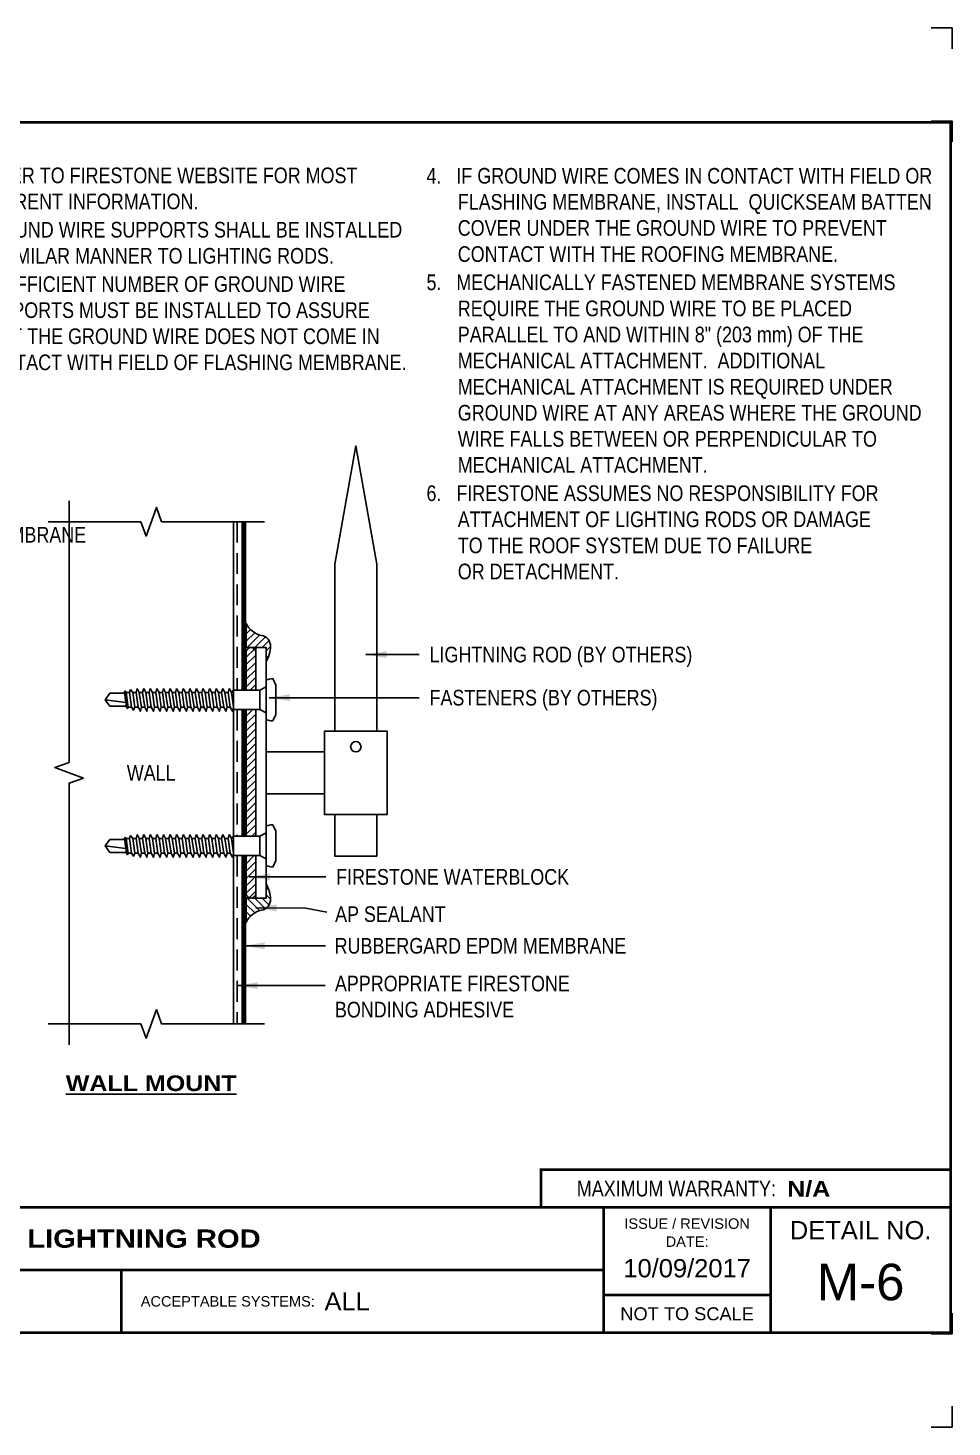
# Model space of a CAD drawing. Header units: inches. Extents: x 255.4 to 275.5, y -169.9 to -153.2.
# Drawn here: x 264.4 to 275.48, y -169.93 to -153.17 of the extents above; entities that cross this region are included whole.
import ezdxf
from ezdxf.enums import TextEntityAlignment as Align

# ---------------------------------------------------------------- set-up
doc = ezdxf.new("R2010")
doc.units = ezdxf.units.IN
doc.header["$MEASUREMENT"] = 0
doc.linetypes.add('HIDDEN', pattern=[0.375, 0.25, -0.125])
doc.layers.get('0').update_dxf_attribs({"linetype": 'CONTINUOUS'})
doc.layers.get('DEFPOINTS').update_dxf_attribs({"linetype": 'CONTINUOUS'})
for name, color, linetype in [('FSBP-ACCESSORY-FIRESTONE', 7, 'CONTINUOUS'), ('FSBP-ACCESSORY-OTHER', 7, 'CONTINUOUS'), ('FSBP-ADHESIVE', 1, 'HIDDEN'), ('FSBP-ANNO-NOTE', 7, 'CONTINUOUS'), ('FSBP-MEMBRANE', 7, 'CONTINUOUS'), ('FSBP-SEALANTS', 1, 'CONTINUOUS'), ('FSBP-TTLB', 7, 'CONTINUOUS'), ('FSBP-TTLB-BORDER', 7, 'CONTINUOUS'), ('FSBP-TTLB-TEXT', 7, 'CONTINUOUS'), ('FSBP-WALL-CURB', 9, 'CONTINUOUS')]:
    doc.layers.add(name, color=color, linetype=linetype)
doc.styles.add('FSBP_ARIAL', font='arial.ttf')
doc.styles.add('FSBP_ARIAL_BOLD', font='')
doc.styles.add('FSBP_ARIAL_NAR', font='ARIALN.TTF')
doc.styles.get('FSBP_ARIAL_BOLD').set_extended_font_data('Arial Black')
doc.dimstyles.new('FSBP-LEADER', dxfattribs={"dimtxt": 0.1875, "dimasz": 0.25, "dimexe": 0.0625, "dimexo": 0.125, "dimgap": 0.125, "dimtad": 0, "dimtih": 1, "dimtoh": 1, "dimdec": 4, "dimzin": 0, "dimdsep": 46, "dimlunit": 4, "dimtxsty": 'FSBP_ARIAL_NAR', "dimcen": 0.09375, "dimclrd": 256, "dimclre": 256, "dimclrt": 256, "dimadec": 0, "dimazin": 0, "dimtfac": 1, "dimtdec": 4, "dimtofl": 0, "dimtmove": 0, "dimatfit": 3, "dimfxl": 0, "dimtolj": 1, "dimtzin": 0, "dimlwd": -1, "dimlwe": -1, "dimarcsym": 0})

# ---------------------------------------------------------------- blocks, each defined once
blk = doc.blocks.new('TTLB-EPDM_1')
at = {"layer": 'DEFPOINTS', "linetype": 'Continuous', "ltscale": 1.75}
for points in [[(20.01562500000003, 13.88083333333333), (20.01562500000003, 14.13083333333333), (19.76562500000003, 14.13083333333333)], [(20.01562500000003, -2.380833333333342), (20.01562500000003, -2.630833333333342), (19.76562500000003, -2.630833333333342)]]:
    blk.add_lwpolyline(points, dxfattribs=at)
at = {"layer": 'DEFPOINTS', "color": 1}
for points in [[(20.015625, 12.765625), (20.015625, 13.015625), (19.765625, 13.015625)], [(20.015625, -1.265625), (20.015625, -1.515625), (19.765625, -1.515625)]]:
    blk.add_lwpolyline(points, dxfattribs=at)
at = {"layer": 'FSBP-TTLB', "const_width": 0.03125}
blk.add_lwpolyline([(15.09028770518938, 0), (20, 0), (20, 0.4512598240669945), (15.09028770518938, 0.4512598240669945)], close=True, dxfattribs=at)
for points in [[(0, 0), (0, -1.5), (20, -1.5), (20, 0), (0, 0)], [(15.84028770518938, 0), (15.84028770518938, -1.5)], [(17.84110496735593, 0), (17.84110496735593, -1.5)], [(20, 0), (20, -1.5)], [(4.825208527206769, -0.75), (15.84028770518938, -0.75)], [(15.84028770518938, -1.048740175933006), (17.84110496735593, -1.048740175933006)]]:
    blk.add_lwpolyline(points, dxfattribs=at)
at = {"layer": 'FSBP-TTLB-BORDER', "const_width": 0.03125}
blk.add_lwpolyline([(20, 0), (20, 13), (0, 13), (0, 0)], dxfattribs=at)
at = {"layer": 'FSBP-TTLB-TEXT', "const_width": 0.03125}
blk.add_lwpolyline([(10.06152282927678, -0.75), (10.06152282927678, -1.5)], dxfattribs=at)
at = {"layer": 'FSBP-TTLB-TEXT', "style": 'FSBP_ARIAL_NAR'}
blk.add_text('MAXIMUM WARRANTY:', height=0.1875, dxfattribs=at).set_placement((17.90516569312837, 0.2256299120335257), align=Align.MIDDLE_RIGHT)
at = {"layer": 'FSBP-TTLB-TEXT', "style": 'FSBP_ARIAL'}
for s, height, p in [('ISSUE / REVISION', 0.125, (16.84069633627263, -0.1938496373466023)), ('DETAIL NO.', 0.21875, (18.92055248367797, -0.2724398367368792)), ('DATE:', 0.125, (16.84069633627263, -0.409973105348854)), ('NOT TO SCALE', 0.15625, (16.84069633627263, -1.274370087966503))]:
    blk.add_text(s, height=height, dxfattribs=at).set_placement(p, align=Align.MIDDLE_CENTER)
blk.add_text('ACCEPTABLE SYSTEMS:', height=0.125, dxfattribs=at).set_placement((10.29281281591562, -1.125), align=Align.MIDDLE_LEFT)
at = {"layer": 'FSBP-TTLB-TEXT'}
for tag, height, style, p in [('MAXIMUM_WARRANTY', 0.1875, 'FSBP_ARIAL_BOLD', (18.03987100774941, 0.2240244307510579)), ('ACCPT_SYSTEMS', 0.21875, 'FSBP_ARIAL', (12.49438170418193, -1.125))]:
    blk.add_attdef(tag, text='', height=height, dxfattribs=dict(at, style=style)).set_placement(p, align=Align.MIDDLE_LEFT)
for tag, height, style, p in [('DETAIL_DESCP_LINE_1', 0.21875, 'FSBP_ARIAL_BOLD', (10.33118450231211, -0.3736318192489421)), ('ISSUE_REV_DATE', 0.21875, 'FSBP_ARIAL', (16.84069633627263, -0.7282559425942452)), ('DETAIL_NUMBER', 0.4375, 'FSBP_ARIAL', (18.91941590748775, -0.8931630692489421))]:
    blk.add_attdef(tag, text='', height=height, dxfattribs=dict(at, style=style)).set_placement(p, align=Align.MIDDLE_CENTER)
blk = doc.blocks.new('FSBP_AP_FASTENER_02')
at = {"layer": 'FSBP-ACCESSORY-FIRESTONE'}
for p, q in [((-0.125, 0), (-0.09375, -0.0625)), ((0.09375, -0.0625), (0.125, 0)), ((-0.09375, -0.0625), (-0.09375, -0.3125)), ((-0.09375, -0.0625), (0.09375, -0.0625)), ((0.09375, -0.0625), (0.09375, -0.3125)), ((-0.09375, -0.3125), (-0.0703125, -0.3325892857142776)), ((-0.0703125, -0.3641565527315151), (-0.0703125, -0.3957238197487527)), ((0.0703125, -0.3440672670172376), (0.0703125, -0.3756345340344751)), ((-0.0703125, -0.4272910867660471), (-0.0703125, -0.4588583537832847)), ((-0.0703125, -0.4904256208005222), (-0.0703125, -0.5219928878178166)), ((0.0703125, -0.4072018010517695), (0.0703125, -0.4387690680690071)), ((0.0703125, -0.4703363350862446), (0.0703125, -0.501903602103539)), ((0.0703125, -0.5334708691207766), (0.0703125, -0.5650381361380141)), ((-0.0703125, -0.5535601548350542), (-0.0703125, -0.5851274218523486)), ((-0.0703125, -0.6166946888695861), (-0.0703125, -0.6482619558868237)), ((0.0703125, -0.5966054031553085), (0.0703125, -0.6281726701725461)), ((0.0703125, -0.6597399371897836), (0.0703125, -0.691307204207078)), ((-0.0703125, -0.6798292229041181), (-0.0703125, -0.7113964899213556)), ((-0.0703125, -0.7429637569385932), (-0.0703125, -0.7745310239558876)), ((0.0703125, -0.7228744712243156), (0.0703125, -0.7544417382415531)), ((0.0703125, -0.7860090052588475), (0.0703125, -0.8175762722760851)), ((-0.0703125, -0.8060982909731251), (-0.0703125, -0.8376655579903627)), ((-0.0703125, -0.8692328250076571), (-0.0703125, -0.9008000920248946)), ((-0.0703125, -0.9323673590421322), (-0.0703125, -0.9639346260594266)), ((0.0703125, -0.8491435392933226), (0.0703125, -0.880710806310617)), ((0.0703125, -0.9122780733278546), (0.0703125, -0.943845340345149)), ((-0.0703125, -0.9955018930766641), (-0.0703125, -1.027069160093902)), ((-0.0703125, -1.058636427111196), (-0.0703125, -1.090203694128434)), ((0.0703125, -0.9754126073623866), (0.0703125, -1.006979874379624)), ((0.0703125, -1.038547141396919), (0.0703125, -1.070114408414156)), ((-0.0703125, -1.121770961145671), (-0.0703125, -1.153338228162966)), ((-0.0703125, -1.184905495180203), (-0.0703125, -1.216472762197441)), ((0.0703125, -1.101681675431394), (0.0703125, -1.133248942448688)), ((0.0703125, -1.164816209465926), (0.0703125, -1.196383476483163)), ((-0.0703125, -1.248040029214735), (-0.0703125, -1.279607296231973)), ((-0.0703125, -1.31117456324921), (-0.0703125, -1.342741830266505)), ((0.0625, -1.498492581068092), (0.0625, -1.339552249489429)), ((0.0703125, -1.227950743500458), (0.0703125, -1.259518010517695)), ((0.0703125, -1.291085277534933), (0.0703125, -1.322652544552227)), ((-0.0625, -1.498492581068092), (-0.0625, -1.35740939234654)), ((0, -1.545367581068092), (0.02460623630037162, -1.344965644303613)), ((0, -1.545367581068092), (-0.06250000000002842, -1.498492581068092)), ((0.0625, -1.498492581068092), (0, -1.545367581068092))]:
    blk.add_line(p, q, dxfattribs=at)
blk.add_lwpolyline([(0.1875, 0, 0.1250000000000271), (0.203125, 0.0625), (0.140625, 0.09375), (-0.140625, 0.09375), (-0.203125, 0.0625, 0.1250000000000271), (-0.1875, 0)], format="xyb", close=True, dxfattribs=at)
for points in [[(-0.109375, -0.3539532763657576), (-0.0703125, -0.3325892857142776), (0.0703125, -0.3125), (0.109375, -0.3227032763657576), (0.0703125, -0.3440672670172376), (-0.0703125, -0.3641565527315151)], [(-0.109375, -0.4170878104002895), (-0.0703125, -0.3957238197487527), (0.0703125, -0.3756345340344751), (0.109375, -0.3858378104002895), (0.0703125, -0.4072018010517695), (-0.0703125, -0.4272910867660471)], [(-0.109375, -0.4802223444347646), (-0.0703125, -0.4588583537832847), (0.0703125, -0.4387690680690071), (0.109375, -0.4489723444347646), (0.0703125, -0.4703363350862446), (-0.0703125, -0.4904256208005222)], [(-0.109375, -0.5433568784692966), (-0.0703125, -0.5219928878178166), (0.0703125, -0.501903602103539), (0.109375, -0.5121068784692966), (0.0703125, -0.5334708691207766), (-0.0703125, -0.5535601548350542)], [(-0.109375, -0.6064914125038285), (-0.0703125, -0.5851274218523486), (0.0703125, -0.5650381361380141), (0.109375, -0.5752414125038285), (0.0703125, -0.5966054031553085), (-0.0703125, -0.6166946888695861)], [(-0.109375, -0.6696259465383037), (-0.0703125, -0.6482619558868237), (0.0703125, -0.6281726701725461), (0.109375, -0.6383759465383037), (0.0703125, -0.6597399371897836), (-0.0703125, -0.6798292229041181)], [(-0.109375, -0.7327604805728356), (-0.0703125, -0.7113964899213556), (0.0703125, -0.691307204207078), (0.109375, -0.7015104805728356), (0.0703125, -0.7228744712243156), (-0.0703125, -0.7429637569385932)], [(-0.109375, -0.7958950146073676), (-0.0703125, -0.7745310239558876), (0.0703125, -0.7544417382415531), (0.109375, -0.7646450146073676), (0.0703125, -0.7860090052588475), (-0.0703125, -0.8060982909731251)], [(-0.109375, -0.8590295486418427), (-0.0703125, -0.8376655579903627), (0.0703125, -0.8175762722760851), (0.109375, -0.8277795486418427), (0.0703125, -0.8491435392933226), (-0.0703125, -0.8692328250076571)], [(-0.109375, -0.9221640826763746), (-0.0703125, -0.9008000920248946), (0.0703125, -0.880710806310617), (0.109375, -0.8909140826763746), (0.0703125, -0.9122780733278546), (-0.0703125, -0.9323673590421322)], [(-0.109375, -0.9852986167109066), (-0.0703125, -0.9639346260594266), (0.0703125, -0.943845340345149), (0.109375, -0.9540486167109066), (0.0703125, -0.9754126073623866), (-0.0703125, -0.9955018930766641)], [(-0.109375, -1.048433150745382), (-0.0703125, -1.027069160093902), (0.0703125, -1.006979874379624), (0.109375, -1.017183150745382), (0.0703125, -1.038547141396919), (-0.0703125, -1.058636427111196)], [(-0.109375, -1.111567684779914), (-0.0703125, -1.090203694128434), (0.0703125, -1.070114408414156), (0.109375, -1.080317684779914), (0.0703125, -1.101681675431394), (-0.0703125, -1.121770961145671)], [(-0.109375, -1.174702218814446), (-0.0703125, -1.153338228162966), (0.0703125, -1.133248942448688), (0.109375, -1.143452218814446), (0.0703125, -1.164816209465926), (-0.0703125, -1.184905495180203)], [(-0.109375, -1.237836752848978), (-0.0703125, -1.216472762197441), (0.0703125, -1.196383476483163), (0.109375, -1.206586752848978), (0.0703125, -1.227950743500458), (-0.0703125, -1.248040029214735)], [(-0.099609375, -1.29957619759773), (-0.0703125, -1.279607296231973), (0.0703125, -1.259518010517695), (0.099609375, -1.271116376169175), (0.0703125, -1.291085277534933), (-0.0703125, -1.31117456324921)], [(-0.0849609375, -1.352726280949355), (-0.0703125, -1.342741830266505), (0.0703125, -1.322652544552227), (0.0849609375, -1.328451727377967), (0.0703125, -1.338436178060817), (-0.0703125, -1.358525463775095)]]:
    blk.add_lwpolyline(points, close=True, dxfattribs=at)
blk.add_lwpolyline([(-0.09375, -0.3125), (0.09375, -0.3125)], dxfattribs=at)

msp = doc.modelspace()

# ---------------------------------------------------------------- hatches: boundary and pattern name
at = {"layer": 'FSBP-SEALANTS'}
h = msp.add_hatch(dxfattribs=at)
h.set_pattern_fill('ANSI31', color=256, scale=0.5, style=0)
h.set_pattern_definition([(45, (0, 0), (-0.04419417382415922, 0.04419417382415922), [])])
edge = h.paths.add_edge_path()
edge.add_line((267.2587094333319, -160.5905085200029), (267.0195648560693, -160.5905085200029))
edge.add_line((267.0195648560693, -160.5905085200029), (267.0195648560693, -160.3012240363128))
edge.add_arc((267.249239217322, -160.1945066910084), 0.2532565971611686, 204.9217634090143, 259.0769231742984)
edge.add_arc((267.1756747302226, -160.5756947576972), 0.134965086865114, -1.3742466396212762, 79.07692317432162, ccw=False)
edge.add_arc((266.9516524913038, -160.5703205248746), 0.359051779706506, 328.78056234214193, 358.62575336038196, ccw=False)
edge.add_line((267.2587094333319, -160.7564232246476), (267.2587094333319, -160.5905085200029))
h = msp.add_hatch(dxfattribs=at)
h.set_pattern_fill('ANSI31', color=256, scale=0.5, style=0)
h.set_pattern_definition([(45, (64.4286929434117, 75.02234250234656), (-0.04419417382415922, 0.04419417382415922), [])])
h.paths.add_polyline_path([(267.0190505383781, -161.0983210200029), (267.1337094333319, -161.0983210200029), (267.1337094333319, -160.6368193387527, 0.807801588669522), (267.0190505383781, -160.636819338752)])
h.paths.add_polyline_path([(267.019050538378, -162.8483210200029), (267.1337094333319, -162.848321020003), (267.1337094333318, -161.3326960200029), (267.0190505383781, -161.3326960200029)])
h.paths.add_polyline_path([(267.1337094333318, -163.0826960200029), (267.019050538378, -163.082696020003), (267.019050538378, -163.5441977012535, 0.8078015886721441), (267.1337094333319, -163.5441977012533)])
h = msp.add_hatch(dxfattribs=at)
h.set_pattern_fill('ANSI31', color=256, scale=0.5, style=0)
h.set_pattern_definition([(315, (0, -324.1810170400059), (-0.04419417382415922, -0.04419417382415922), [])])
edge = h.paths.add_edge_path()
edge.add_line((267.2587094333319, -163.590508520003), (267.0195648560693, -163.590508520003))
edge.add_line((267.0195648560693, -163.590508520003), (267.0195648560693, -163.8797930036931))
edge.add_arc((267.249239217322, -163.9865103489975), 0.2532565971611686, 100.92307682570163, 155.0782365909857, ccw=False)
edge.add_arc((267.1756747302226, -163.6053222823086), 0.134965086865114, 280.9230768256784, 361.3742466396213)
edge.add_arc((266.9516524913038, -163.6106965151313), 0.359051779706506, 1.374246639618041, 31.21943765785806)
edge.add_line((267.2587094333319, -163.4245938153583), (267.2587094333319, -163.590508520003))

# ---------------------------------------------------------------- linework, layer by layer
at = {"layer": 'FSBP-ACCESSORY-OTHER'}
for p, q in [((267.1337094333318, -162.8483210200029), (267.1337094333319, -161.3326960200029)), ((267.9581891111356, -161.8405085200029), (267.2587094333319, -161.8405085200029)), ((267.9581891111356, -162.340508520003), (267.2587094333319, -162.340508520003))]:
    msp.add_line(p, q, dxfattribs=at)
for points in [[(268.5831891111356, -161.5905085200029), (268.5831891111355, -159.5918527522203), (268.3331891111355, -158.1740322973154), (268.0831891111355, -159.5918527522196), (268.0831891111356, -161.5905085200029)], [(267.1337094333319, -161.0983210200029), (267.1337094333319, -160.590508520003), (267.2587094333319, -160.590508520003), (267.2587094333319, -163.590508520003), (267.1337094333319, -163.590508520003), (267.1337094333318, -163.0826960200029)], [(268.5831891111356, -162.5905085200029), (268.5831891111356, -163.0905085200029), (268.0831891111356, -163.0905085200029), (268.0831891111356, -162.5905085200029)]]:
    msp.add_lwpolyline(points, dxfattribs=at)
msp.add_lwpolyline([(268.7081891111356, -161.5905085200029), (268.7081891111356, -162.5905085200029), (267.9581891111356, -162.5905085200029), (267.9581891111356, -161.5905085200029)], close=True, dxfattribs=at)
msp.add_circle((268.3331891111356, -161.7780085200029), 0.0625, dxfattribs=at)
at = {"layer": 'FSBP-ADHESIVE', "linetype": 'HIDDEN'}
for p, q in [((266.9126889038026, -159.0824699959348), (266.9126889038026, -161.0983210200029)), ((266.9126889038026, -161.3326960200029), (266.9126889038026, -162.8483210200029)), ((266.9126889038026, -163.0826960200029), (266.9126889038026, -165.098547044071))]:
    msp.add_line(p, q, dxfattribs=at)
at = {"layer": 'FSBP-MEMBRANE', "linetype": 'Continuous', "const_width": 0.06}
for points in [[(266.9895639038026, -161.0983210200029), (266.9895639038026, -159.0824699959348)], [(266.9895639038026, -162.848321020003), (266.9895639038026, -161.3326960200029)], [(266.9895639038026, -165.098547044071), (266.9895639038026, -163.082696020003)]]:
    msp.add_lwpolyline(points, dxfattribs=at)
at = {"layer": 'FSBP-SEALANTS'}
for p, q in [((267.0190505383781, -160.6368193387522), (267.0190505383781, -161.0983210200029)), ((267.0190505383781, -161.3326960200029), (267.019050538378, -162.8483210200029)), ((267.019050538378, -163.0826960200029), (267.019050538378, -163.5441977012535))]:
    msp.add_line(p, q, dxfattribs=at)
for points in [[(267.2587094333319, -160.5905085200029), (267.0195648560693, -160.5905085200029), (267.0195648560693, -160.3012240363128, 0.2407949092831367), (267.2012493897537, -160.4431749046096, -0.3662012242903473), (267.3106009971597, -160.5789316022887, -0.1309653692735158), (267.2587094333319, -160.7564232246476)], [(267.2587094333319, -163.590508520003), (267.0195648560693, -163.590508520003), (267.0195648560693, -163.8797930036931, -0.2407949092831367), (267.2012493897537, -163.7378421353963, 0.3662012242903473), (267.3106009971597, -163.6020854377172, 0.1309653692735158), (267.2587094333319, -163.4245938153583)]]:
    msp.add_lwpolyline(points, format="xyb", close=True, dxfattribs=at)
for centre, radius, start, end in [((267.0763799858549, -160.6491487862292), 0.05864026622630496, 12.1373345889007, 167.8626654111222), ((267.0763799858549, -163.5318682537766), 0.05864026622628413, 192.1373345889071, 347.862665411096)]:
    msp.add_arc(centre, radius, start, end, dxfattribs=at)
at = {"layer": 'FSBP-WALL-CURB'}
for p, q in [((266.8658139038026, -161.1009699711204), (266.8658139038026, -159.0824699959348)), ((266.8658139038026, -162.8509699711204), (266.8658139038026, -161.3120917018404)), ((266.8658139038026, -165.098547044071), (266.8658139038026, -163.0620917018404))]:
    msp.add_line(p, q, dxfattribs=at)
for points in [[(264.8956546200705, -158.8324699959348), (264.8956546200705, -161.965508520003), (264.7239372813546, -162.028008520003), (265.0673719587864, -162.153008520003), (264.8956546200705, -162.215508520003), (264.8956546200705, -165.348547044071)], [(267.2395639038026, -159.0824699959348), (266.0057342619365, -159.0824699959348), (265.9432342619365, -158.9107526572189), (265.8182342619365, -159.2541873346507), (265.7557342619365, -159.0824699959348), (264.6456546200705, -159.0824699959348)], [(264.6456546200705, -165.098547044071), (265.7557342619365, -165.098547044071), (265.8182342619365, -165.2702643827869), (265.9432342619365, -164.9268297053551), (266.0057342619365, -165.098547044071), (267.2395639038026, -165.098547044071)]]:
    msp.add_lwpolyline(points, dxfattribs=at)

# ---------------------------------------------------------------- block references
msp.add_blockref('TTLB-EPDM_1', (255.4627011304548, -167.2973711702308)).add_auto_attribs({'DETAIL_DESCP_LINE_1': 'LIGHTNING ROD', 'ACCPT_SYSTEMS': 'ALL', 'ISSUE_REV_DATE': '10/09/2017', 'DETAIL_NUMBER': 'M-6', 'MAXIMUM_WARRANTY': 'N/A'})
at = {"layer": 'FSBP-ACCESSORY-FIRESTONE', "xscale": 1.25, "yscale": 1.25, "zscale": 1.25, "rotation": 270}
for p in [(267.2587094333319, -161.2155085200029), (267.2587094333318, -162.9655085200029)]:
    msp.add_blockref('FSBP_AP_FASTENER_02', p, dxfattribs=at)

# ---------------------------------------------------------------- texts
at = {"layer": 'FSBP-ANNO-NOTE', "style": 'FSBP_ARIAL_NAR'}
for s, p in [('LIGHTNING ROD (BY OTHERS)', (269.2160014105695, -160.6733132866116)), ('FASTENERS (BY OTHERS)', (269.2160014105695, -161.1899787850371)), ('FIRESTONE WATERBLOCK', (268.0970411334465, -163.3370995155607)), ('AP SEALANT', (268.0844049994237, -163.7832996482933)), ('RUBBERGARD EPDM MEMBRANE', (268.0789006952867, -164.1628947266584))]:
    msp.add_text(s, height=0.1875, dxfattribs=at).set_placement(p, align=Align.MIDDLE_LEFT)
msp.add_text('WALL', height=0.1875, dxfattribs=at).set_placement((265.8807342619365, -162.0905085200029), align=Align.MIDDLE_CENTER)
at = {"layer": 'FSBP-ANNO-NOTE', "style": 'FSBP_ARIAL_BOLD'}
msp.add_text('%%UWALL MOUNT', height=0.1875, dxfattribs=at).set_placement((265.8807342619365, -165.8090607388324), align=Align.MIDDLE)
at = {"layer": 'FSBP-ANNO-NOTE', "char_height": 0.1875, "attachment_point": 1, "style": 'FSBP_ARIAL_NAR'}
for s, width, gutter_width, heights, insert in [('NOTES:\\P1.   REFER TO FIRESTONE WEBSITE FOR MOST \\P{\\W6.27837; }CURRENT INFORMATION.\\P{\\H0.083333x;\\P}2.   GROUND WIRE SUPPORTS SHALL BE INSTALLED \\P{\\W6.27837; }IN SIMILAR MANNER TO LIGHTING RODS.\\P{\\H0.083333x;\\P}3.   A SUFFICIENT NUMBER OF GROUND WIRE \\P{\\W6.27837; }SUPPORTS MUST BE INSTALLED TO ASSURE \\P{\\W6.27837; }THAT THE GROUND WIRE DOES NOT COME IN \\P{\\W6.27837; }CONTACT WITH FIELD OF FLASHING MEMBRANE.', 5.539432600347936, 5, [3.088098994579923], (263.3994847630893, -154.5259848763999)), ('4.   IF GROUND WIRE COMES IN CONTACT WITH FIELD OR \\P{\\W6.27837; }FLASHING MEMBRANE, INSTALL  QUICKSEAM BATTEN \\P{\\W6.27837; }COVER UNDER THE GROUND WIRE TO PREVENT \\P{\\W6.27837; }CONTACT WITH THE ROOFING MEMBRANE.{\\H0.08333x;\\P\\P}5.   MECHANICALLY FASTENED MEMBRANE SYSTEMS \\P{\\W6.27837; }REQUIRE THE GROUND WIRE TO BE PLACED \\P{\\W6.27837; }PARALLEL TO AND WITHIN 8" (203 mm) OF THE {\\W6.0246;  \\P\\W6.2784; }MECHANICAL ATTACHMENT.  ADDITIONAL {\\W7.1692; \\P\\W6.2784; }MECHANICAL ATTACHMENT IS REQUIRED UNDER \\P{\\W6.27837; }GROUND WIRE AT ANY AREAS WHERE THE GROUND \\P{\\W6.27837; }WIRE FALLS BETWEEN OR PERPENDICULAR TO \\P{\\W6.27837; }MECHANICAL ATTACHMENT.{\\H0.08333x;\\P\\P}6.   FIRESTONE ASSUMES NO RESPONSIBILITY FOR \\P{\\W6.27837; }ATTACHMENT OF LIGHTING RODS OR DAMAGE \\P{\\W6.27837; }TO THE ROOF SYSTEM DUE TO FAILURE\\P{\\W6.27837; }OR DETACHMENT.', 6.189504595557082, 5, [5.536616227414271], (269.1796875, -154.84375)), ('RUBBERGARD EPDM MEMBRANE', 3.301437677684589, 2.5, [0], (261.6056573178324, -159.14453125)), ('APPROPRIATE FIRESTONE BONDING ADHESIVE', 3.641434229308288, 0, [0.5488244563548528], (268.0822582709472, -164.5210490471203))]:
    msp.add_mtext_dynamic_manual_height_columns(s, width=width, gutter_width=gutter_width, heights=heights, dxfattribs=dict(at, insert=insert))

# ---------------------------------------------------------------- leaders
at = {"layer": 'FSBP-ANNO-NOTE'}
for points in [[(268.4528204448344, -160.6733132866116), (269.0910014105695, -160.6733132866116)], [(267.295817080031, -161.1899787850371), (268.8410014105695, -161.1899787850371), (269.0910014105695, -161.1899787850371)], [(267.0555965330553, -163.3370995155607), (267.9720411334465, -163.3370995155607)], [(267.1333251692429, -163.7085594187047), (267.7346772674694, -163.7109375), (267.9846772674694, -163.76171875)], [(266.9895639038026, -164.1628947266584), (267.9695256952867, -164.1628947266584)], [(266.9069761210929, -164.6401686874197), (267.96484375, -164.6401686874197)]]:
    msp.add_leader(points, dimstyle='FSBP-LEADER', dxfattribs=at)

doc.saveas('drawing.dxf')
